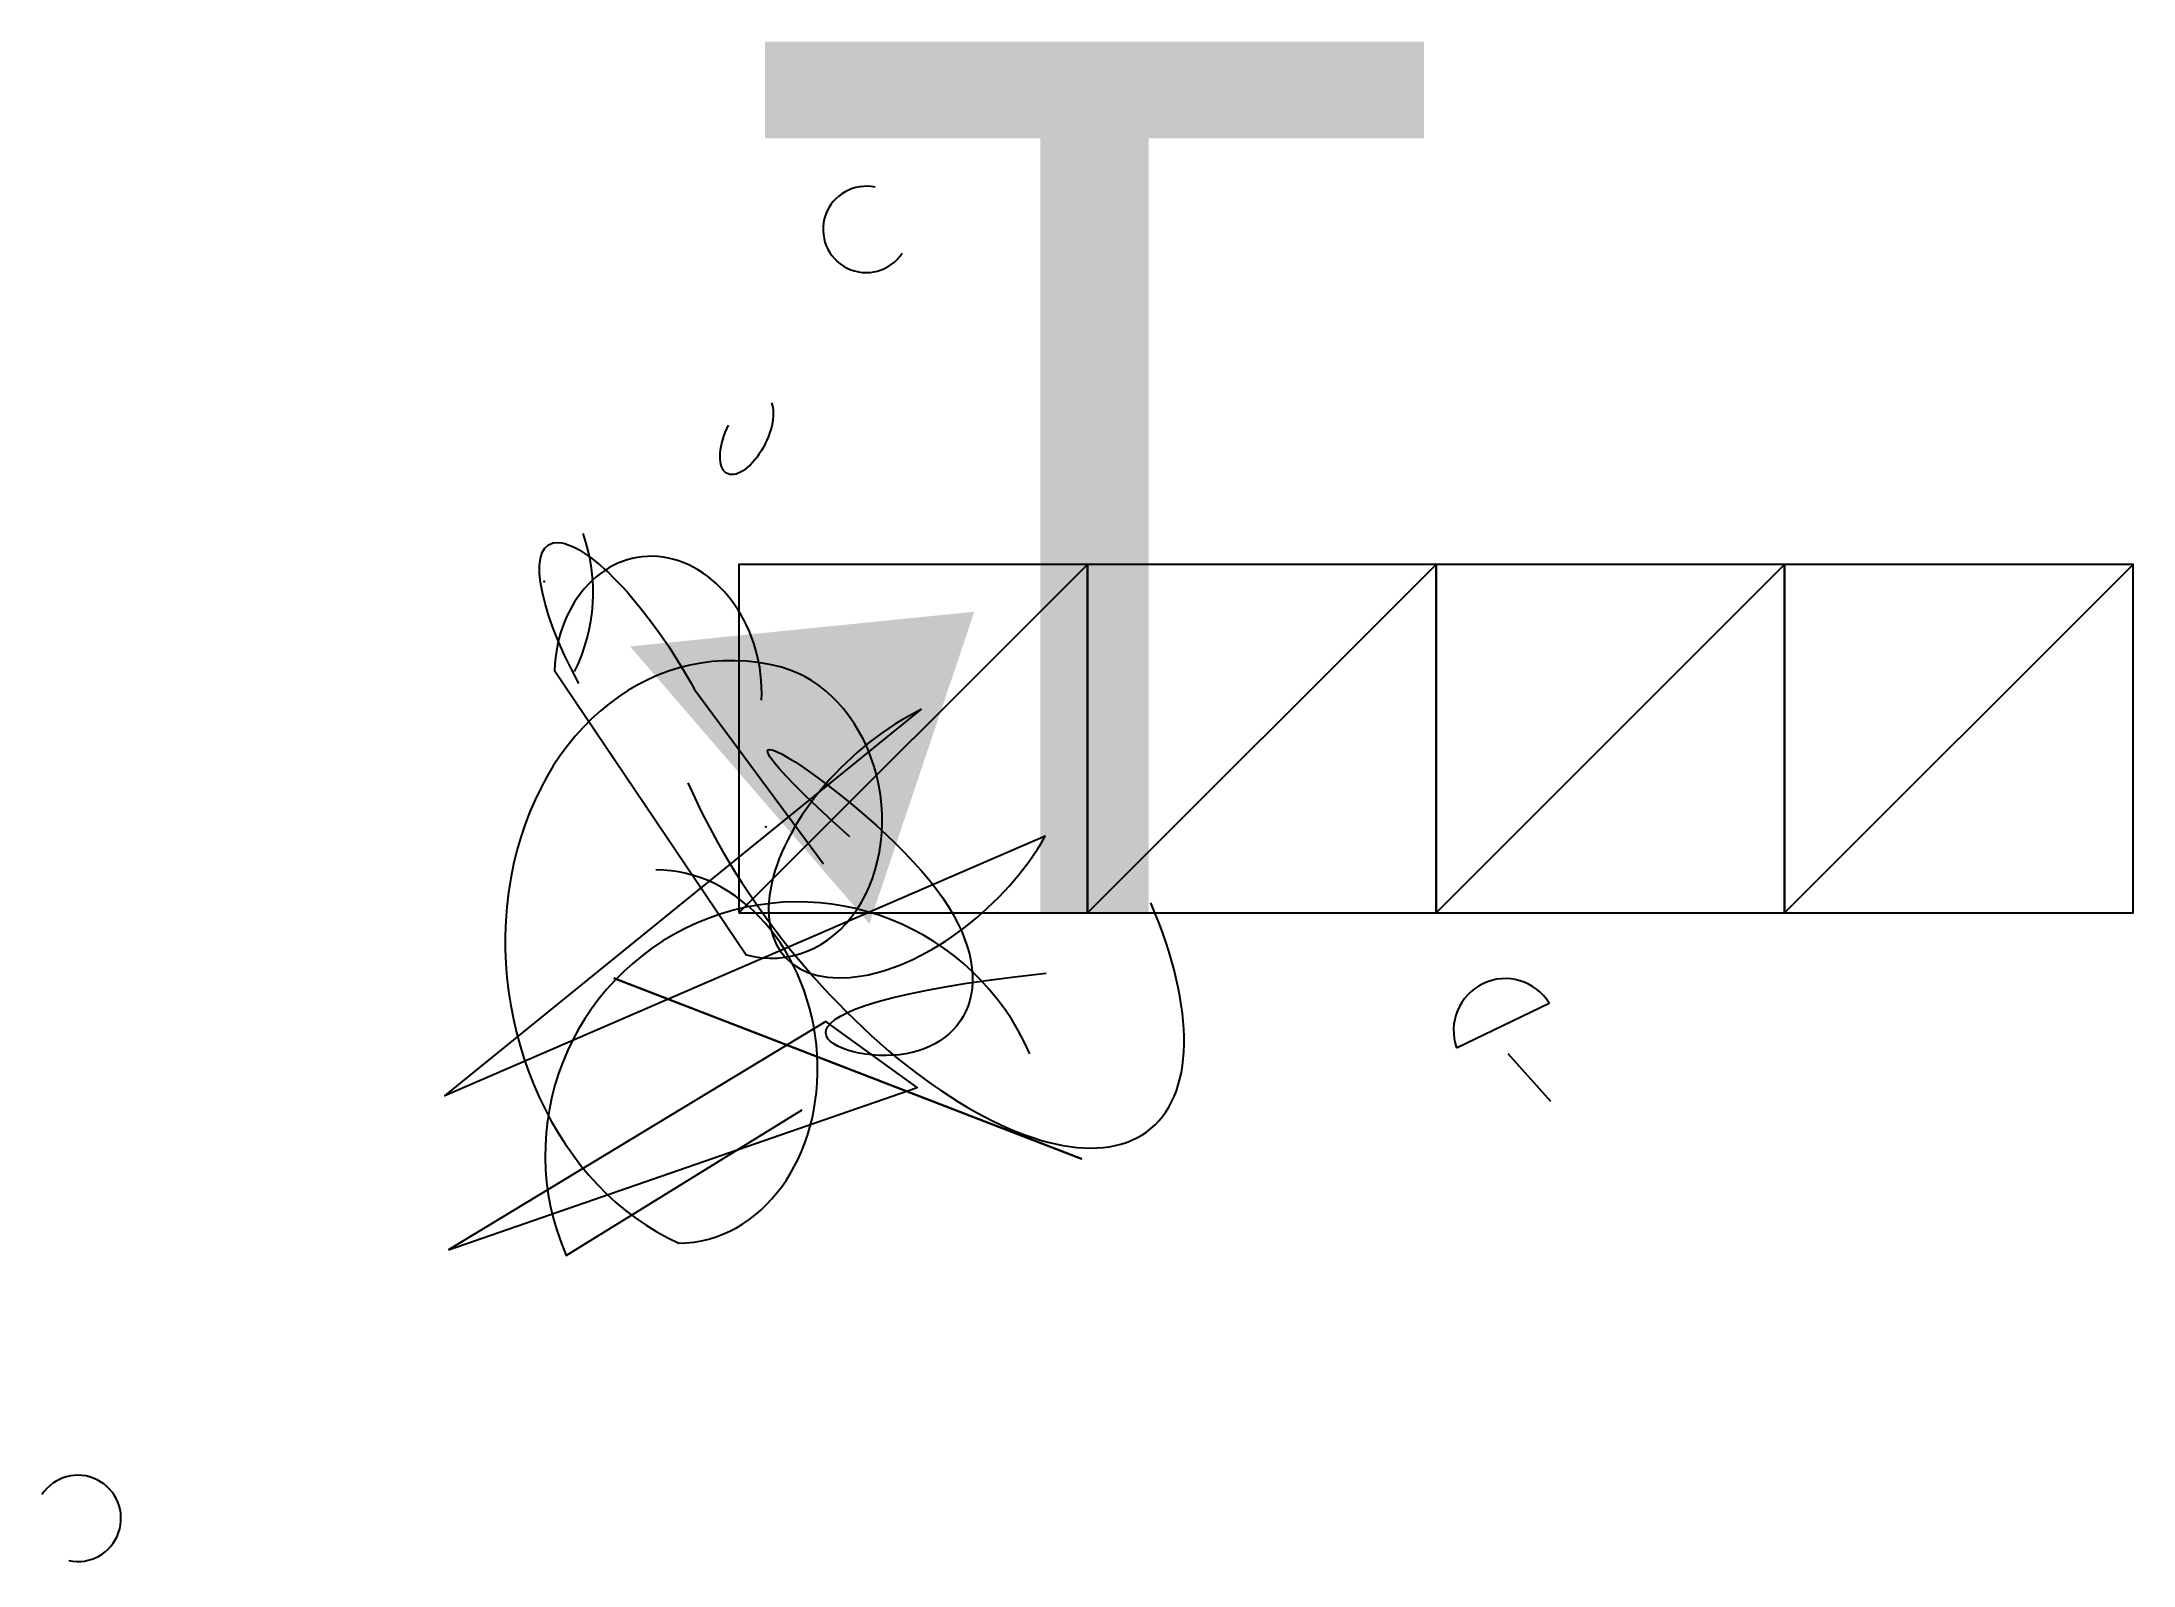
# Model space of a CAD drawing. Header units: inches. Extents: x -2 to 4, y -1.87 to 2.5.
import ezdxf

# ---------------------------------------------------------------- set-up
doc = ezdxf.new("R2010")
doc.units = ezdxf.units.IN

# ---------------------------------------------------------------- blocks, each defined once
blk = doc.blocks.new('B0', base_point=(-1.5283, 1.0438, -0.111))
blk.add_line((-0.0441, 0.043, 0.1069), (0.0783, -0.0935, 0.1207))
blk.add_lwpolyline([(-0.1911, 0.0598), (0.0746, 0.1876, 0.90341)], format="xyb", close=True)
blk = doc.blocks.new('B1', base_point=(-1.0765, -1.1249, -0.1616))
at = {"layer": 'MUROS'}
blk.add_lwpolyline([(0.0973, 0.1582, 1.893009), (0.1746, -0.0312, 1.320143)], format="xyb", dxfattribs=at)

msp = doc.modelspace()

# ---------------------------------------------------------------- linework, layer by layer
at = {"extrusion": (-0.963814, -0.598294, -0.344519)}
msp.add_lwpolyline([(-0.8019, 0.1468, 1), (-0.6118, -0.7912), (0.0082, -0.9656, 0.448513)], format="xyb", dxfattribs=at)
at = {"extrusion": (0.541046, 0.079235, 0.72058), "elevation": 0.0275}
msp.add_lwpolyline([(0.5948, -0.1714, 1), (0.7655, 0.5517), (-0.1221, 0.0169, 1), (0.6799, -0.259, 0.931063), (-0.913, 0.4068, 1), (0.1564, 0.2943)], format="xyb", dxfattribs=at)
at = {"extrusion": (0.579756, -0.624156, 0.571024)}
msp.add_lwpolyline([(0.7815, 0.1289, 1.700269), (0.7935, -0.7845), (-0.9752, 0.3408)], format="xyb", close=True, dxfattribs=at)
msp.add_lwpolyline([(0.8344, -0.4042, 1), (-0.4953, -0.983), (0.1812, -0.5648, 1.603252)], format="xyb")
msp.add_polyline3d([(-0.3585, -0.1868, -0.2395), (0.9825, -0.7053, -0.75)], close=True)
msp.add_arc((-0.9293, 0.9198, -0.1087), 0.5112, 693.59771, -340.70632)
msp.add_open_spline([(0.3184, 0.2179, 0.4588), (-0.2326, 0.7139, 0.9093), (0.8769, 0.025, -0.7415), (0.5548, -0.589, 0.8994), (-0.0378, -0.2705, 0.1088), (0.882, -0.1732, 0.6267)], degree=3)
for p in [(-0.5588, 0.9512, 0.5956), (0.077, 0.247, 0.2249)]:
    msp.add_point(p)
msp.add_solid([(0.6754, 0.8644), (-0.3123, 0.7648), (0.3742, -0.031)])
for points in [[(0, 0), (1, 0), (1, 1)], [(0, 0), (1, 1), (0, 1)], [(1, 0), (2, 0), (2, 1)], [(1, 0), (2, 1), (1, 1)], [(2, 0), (3, 0), (3, 1)], [(2, 0), (3, 1), (2, 1)], [(3, 0), (4, 0), (4, 1)], [(3, 0), (4, 1), (3, 1)]]:
    msp.add_3dface(points)
at = {"layer": 'A'}
msp.add_ellipse((0.5182, 0.2004, 0.6823), major_axis=(-0.6606, 0.822, -0.5741), ratio=0.399703, start_param=1.020856, end_param=4.164861, dxfattribs=at)
msp.add_3dface([(-0.8335, -0.9666, -0.9709), (0.5112, -0.5009, -0.781), (0.2496, -0.3112, -0.861)], dxfattribs=at)

# ---------------------------------------------------------------- block references
at = {"xscale": -1, "yscale": -1, "zscale": -1, "rotation": 180}
msp.add_blockref('B1', (-0.7825, 0.7996, 0.0202), dxfattribs=at)
msp.add_blockref('B0', (0.722, 0.5969, 0.5942))
at = {"layer": 'A', "rotation": 180}
msp.add_blockref('B1', (-0.7486, -0.5757, -0.9051), dxfattribs=at)
at = {"layer": 'B', "extrusion": (0.818445, -0.411953, -0.49318), "rotation": 304.20680461093997}
msp.add_blockref('B1', (-0.3711, -0.5848, -0.3652), dxfattribs=at)

# ---------------------------------------------------------------- texts
msp.add_text('T', height=2.5).set_placement((0, 0))
at = {"layer": 'B'}
msp.add_text('T', height=2.5, dxfattribs=at).set_placement((0, 0))

doc.saveas('drawing.dxf')
